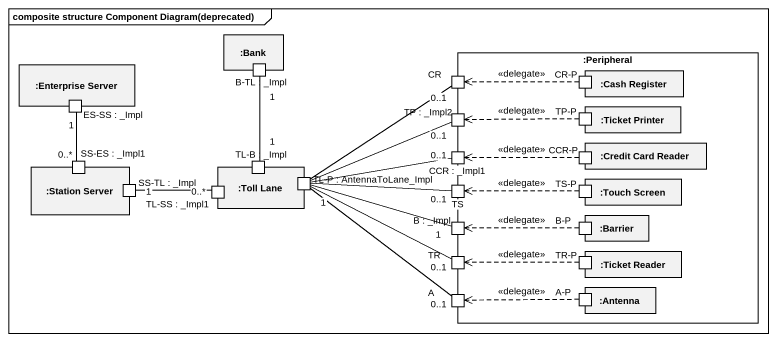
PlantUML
@startuml
mainframe composite structure Component Diagram(deprecated)
rectangle ":Bank" as Bank {
  port "B-TL : _Impl" as B_TL_Impl
}
rectangle ":Enterprise Server" as Enterprise_Server {
  port "ES-SS : _Impl" as ES_SS_Impl
}
rectangle ":Peripheral" as Peripheral {
  port CR
  rectangle ":Cash Register" as Cash_Register {
    port "CR-P" as CR_P
  }
  port "TP : _Impl2" as TP_Impl2
  rectangle ":Ticket Printer" as Ticket_Printer {
    port "TP-P" as TP_P
  }
  port "CCR : _Impl1" as CCR_Impl1
  rectangle ":Credit Card Reader" as Credit_Card_Reader {
    port "CCR-P" as CCR_P
  }
  port TS
  rectangle ":Touch Screen" as Touch_Screen {
    port "TS-P" as TS_P
  }
  port "B : _Impl" as B_Impl
  rectangle ":Barrier" as Barrier {
    port "B-P" as B_P
  }
  port TR
  rectangle ":Ticket Reader" as Ticket_Reader {
    port "TR-P" as TR_P
  }
  port A
  rectangle ":Antenna" as Antenna {
    port "A-P" as A_P
  }
}
rectangle ":Station Server" as Station_Server {
  port "SS-ES : _Impl1" as SS_ES_Impl1
  port "SS-TL : _Impl" as SS_TL_Impl
}
rectangle ":Toll Lane" as Toll_Lane {
  port "TL-SS : _Impl1" as TL_SS_Impl1
  port "TL-B : _Impl" as TL_B_Impl
  port "TL-P : AntennaToLane_Impl" as TL_P_AntennaToLane_Impl
}
CR_P .left.> CR : <<delegate>>
ES_SS_Impl "1" -- "0..*" SS_ES_Impl1
TP_P .left.> TP_Impl2 : <<delegate>>
CCR_P .left.> CCR_Impl1 : <<delegate>>
SS_TL_Impl "1" -right- "0..*" TL_SS_Impl1
TL_B_Impl "1" -up- "1" B_TL_Impl
TL_P_AntennaToLane_Impl -up- "0..1" CR
TL_P_AntennaToLane_Impl -right- "0..1" TP_Impl2
TL_P_AntennaToLane_Impl "1" -right- "0..1" CCR_Impl1
TL_P_AntennaToLane_Impl -right- "0..1" TS
TL_P_AntennaToLane_Impl -right- "1" B_Impl
TL_P_AntennaToLane_Impl -right- "0..1" TR
TL_P_AntennaToLane_Impl -- "0..1" A
TS_P .left.> TS : <<delegate>>
B_P .left.> B_Impl : <<delegate>>
TR_P .left.> TR : <<delegate>>
A_P .left.> A : <<delegate>>
@enduml
